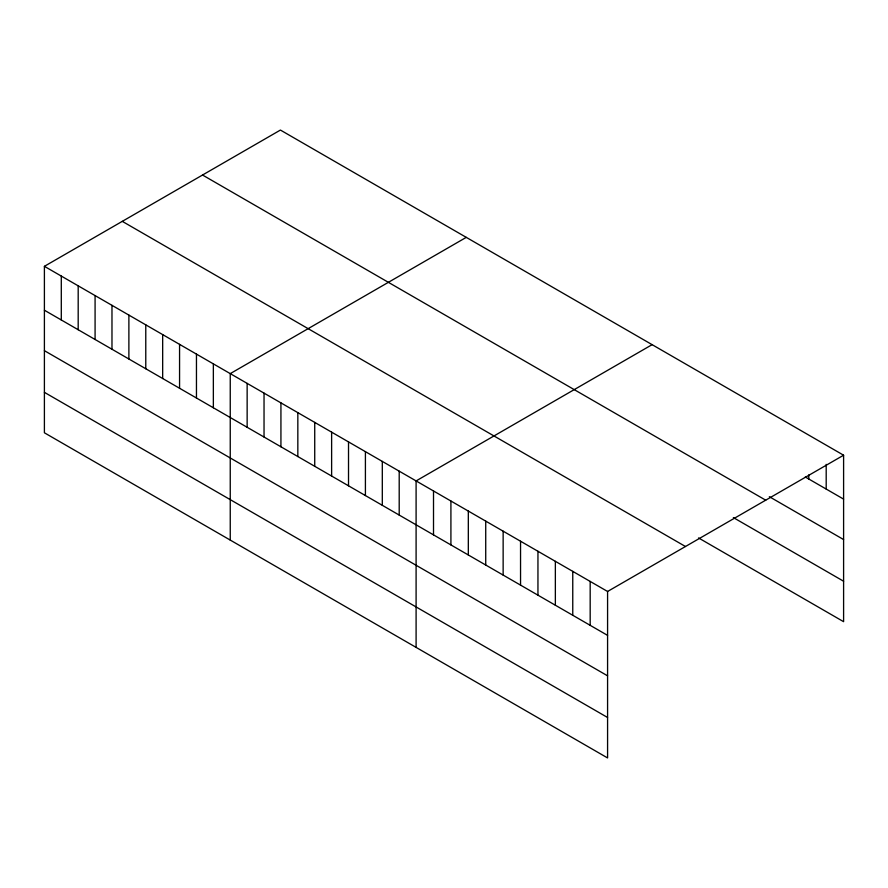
<?xml version="1.0" encoding="UTF-8"?>
<svg xmlns="http://www.w3.org/2000/svg" width="888" height="888" viewBox="0 0 888 888"><rect width="100%" height="100%" fill="white"/><g stroke="black" fill="none" stroke-linecap="round" stroke-linejoin="round"><path stroke-width="1.33" d="M44.4 266.322L607.581 591.475L607.581 757.941L44.4 432.789L44.4 266.322L280.419 130.059L843.6 455.211L843.6 621.678L698.534 537.928M466.267 237.362L230.247 373.626L230.247 540.093M652.114 344.655L416.095 480.919L416.095 647.385M607.581 591.475L843.6 455.211M805.305 477L843.6 499.112M769.33 496.681L843.6 539.56M202.531 175.025L765.711 500.177M733.355 517.582L843.6 581.229M122.289 221.356L685.469 546.509M44.4 310.223L607.581 635.375M44.4 350.671L607.581 675.824M44.4 392.341L607.581 717.493M826.195 464.369L826.195 489.055M808.79 474.891L808.79 479.009M590.176 581.418L590.176 625.319M572.76 571.373L572.76 615.273M555.355 561.327L555.355 605.228M537.95 551.27L537.95 595.171M520.546 541.225L520.546 585.125M503.141 531.168L503.141 575.069M485.725 521.123L485.725 565.023M468.32 511.077L468.32 554.978M450.915 501.021L450.915 544.921M433.511 490.975L433.511 534.876M399.2 471.173L399.2 515.073M382.306 461.416L382.306 505.316M365.412 451.659L365.412 495.56M348.518 441.902L348.518 485.803M331.624 432.145L331.624 476.046M314.729 422.399L314.729 466.3M297.835 412.643L297.835 456.543M280.93 402.886L280.93 446.786M264.036 393.129L264.036 437.029M247.142 383.383L247.142 427.283M213.353 363.869L213.353 407.77M196.459 354.112L196.459 398.013M179.565 344.355L179.565 388.256M162.671 334.61L162.671 378.51M145.776 324.853L145.776 368.753M128.882 315.096L128.882 358.996M111.977 305.339L111.977 349.239M95.083 295.593L95.083 339.494M78.188 285.836L78.188 329.737M61.294 276.079L61.294 319.98"/></g></svg>
